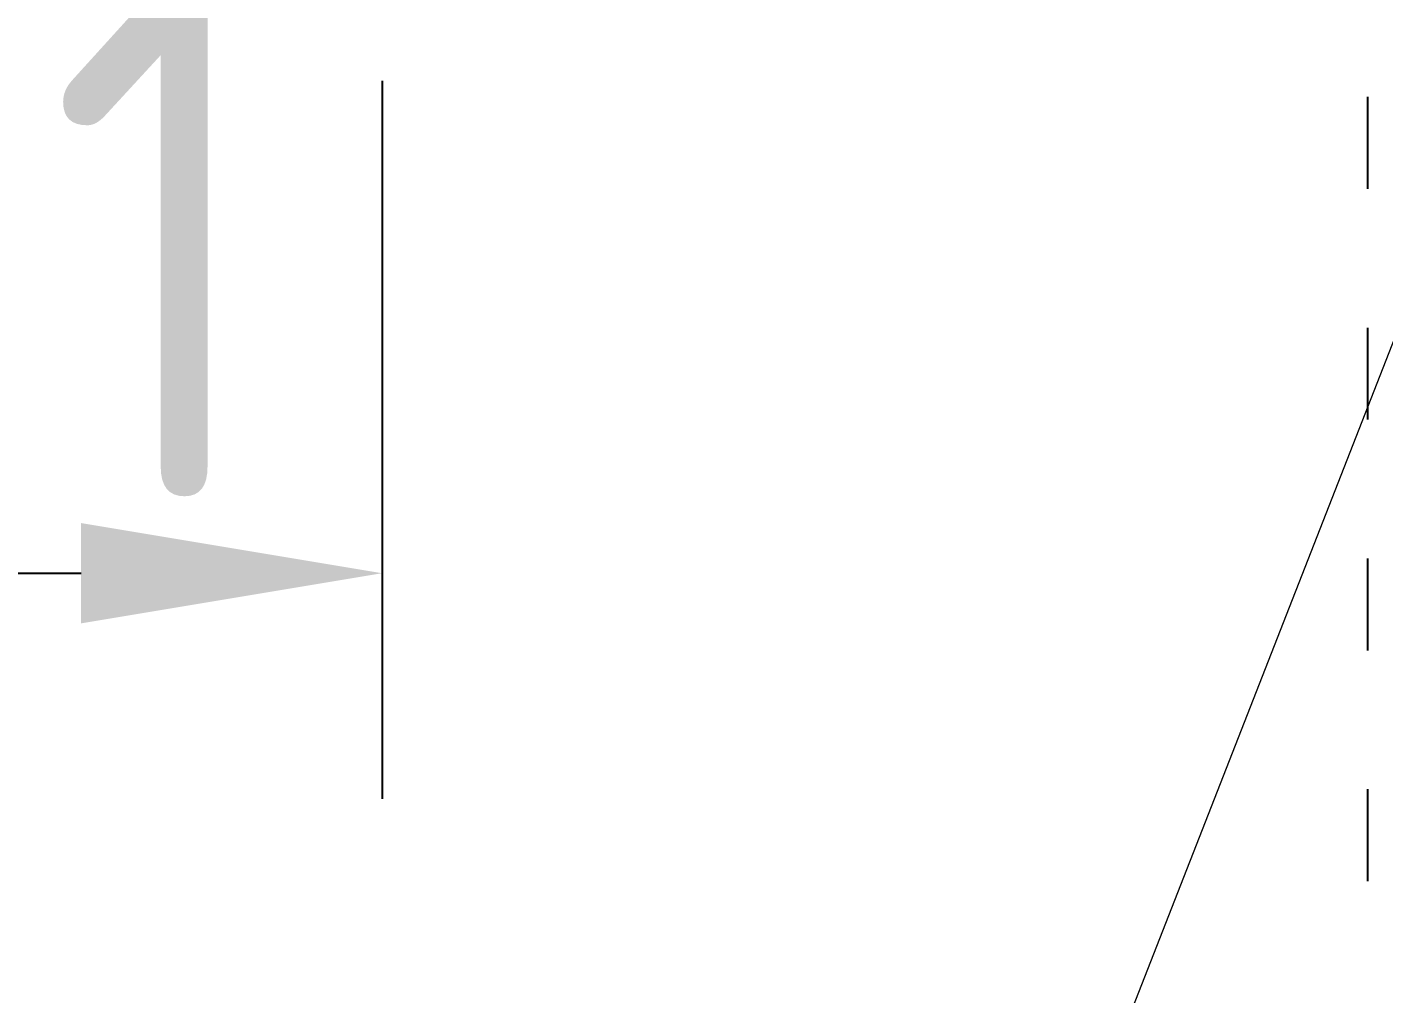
# Model space of a CAD drawing. Header units: millimetres. Extents: x 89051 to 218395, y -330386 to -125649.
# Drawn here: x 92787.8 to 92968.1, y -127211.9 to -127083.3 of the extents above; entities that cross this region are included whole.
import ezdxf

# ---------------------------------------------------------------- set-up
doc = ezdxf.new("R2010")
doc.units = ezdxf.units.MM
doc.header["$LTSCALE"] = 13
doc.linetypes.add('ACAD_ISO03W100', pattern=[1.18, 0.47, -0.71])
doc.layers.add('标注、文本', color=3, linetype='Continuous', lineweight=25)
doc.layers.add('铁心', color=3, linetype='Continuous', lineweight=0)
doc.layers.add('粗实线', color=4, linetype='Continuous')
doc.styles.get("Standard").update_dxf_attribs({"font": 'gbenor.shx', "bigfont": 'gbcbig.shx'})
doc.dimstyles.new('1-15', dxfattribs={"dimscale": 20, "dimtxt": 3.5, "dimasz": 2, "dimexe": 1.5, "dimexo": 0.5, "dimgap": 0.5, "dimtad": 1, "dimtoh": 1, "dimdec": 1, "dimdsep": 46, "dimtxsty": 'Standard', "dimcen": 2.5, "dimclrd": 3, "dimclre": 3, "dimclrt": 3, "dimadec": 0, "dimazin": 2, "dimtfac": 1, "dimtdec": 1, "dimtmove": 0, "dimatfit": 2, "dimfxl": 1, "dimarcsym": 0})

# ---------------------------------------------------------------- blocks, each defined once
blk = doc.blocks.new('*D526')
at = {"layer": 'Defpoints', "color": 0, "transparency": 16777216}
for p in [(92834.93, -127080.47), (92703.93, -127094.54), (92834.93, -127155.94)]:
    blk.add_point(p, dxfattribs=at)
at = {"layer": '标注、文本', "color": 3, "lineweight": -2, "transparency": 16777216}
for p, q in [((92834.93, -127090.47), (92834.93, -127185.94)), ((92703.93, -127104.54), (92703.93, -127185.94)), ((92743.93, -127155.94), (92794.93, -127155.94))]:
    blk.add_line(p, q, dxfattribs=at)
at = {"layer": '标注、文本', "color": 3, "transparency": 16777216}
for points in [[(92743.93, -127149.27), (92743.93, -127162.61), (92703.93, -127155.94)], [(92794.93, -127149.27), (92794.93, -127162.61), (92834.93, -127155.94)]]:
    blk.add_solid(points, dxfattribs=at)
at = {"layer": '标注、文本', "color": 3, "transparency": 16777216, "insert": (92769.43, -127110.94), "char_height": 70, "attachment_point": 5}
blk.add_mtext('131', dxfattribs=at)

msp = doc.modelspace()

# ---------------------------------------------------------------- linework, layer by layer
at = {"layer": '粗实线', "color": 2, "linetype": 'ACAD_ISO03W100', "ltscale": 2}
msp.add_line((92965.93, -127657.08), (92965.93, -126927.95), dxfattribs=at)
at = {"layer": '铁心'}
msp.add_lwpolyline([(92878.93, -127356.25), (93301.07, -126277.21), (93301.07, -126277.21)], dxfattribs=at)

# ---------------------------------------------------------------- dimensions: what is measured, and where the dimension line sits
at = {"layer": '标注、文本'}
dim = msp.add_linear_dim(base=(92834.93, -127155.94), p1=(92703.93, -127094.54), p2=(92834.93, -127080.47), dimstyle='1-15', dxfattribs=at)
dim.commit()
dim.dimension.update_dxf_attribs({"geometry": '*D526', "text_midpoint": (92769.43, -127110.94)})

doc.saveas('drawing.dxf')
